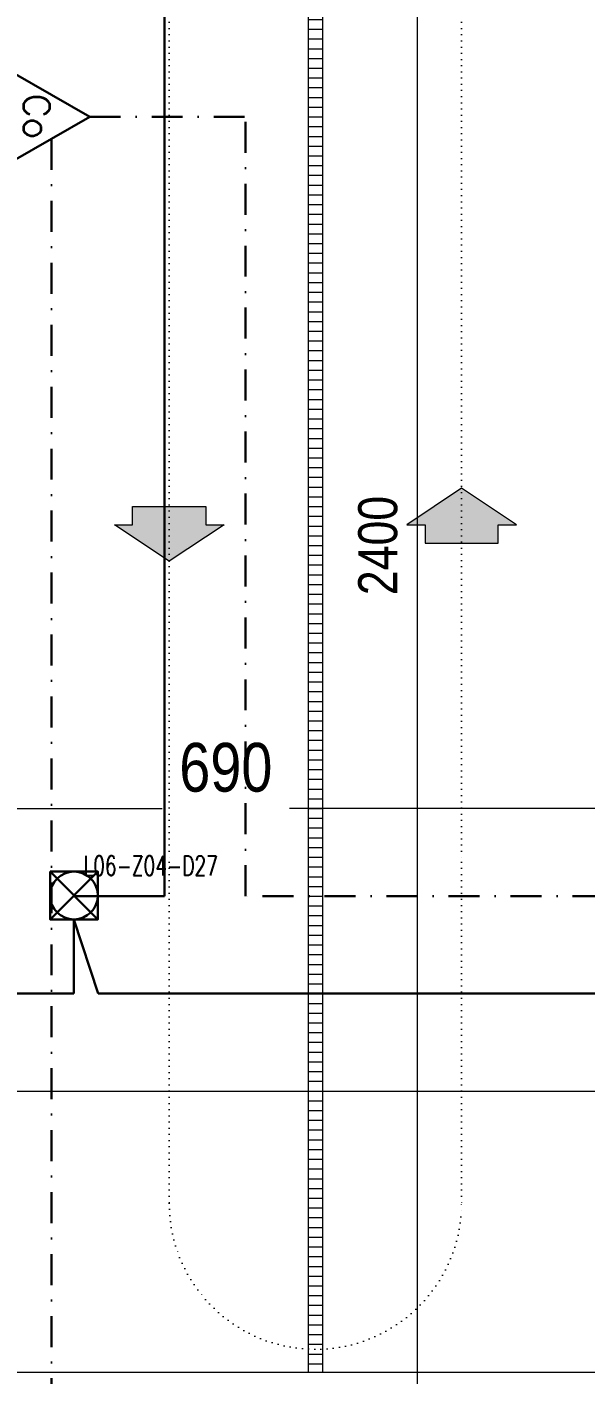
# Model space of a CAD drawing. Header units: metres. Extents: x -19121 to 152404, y -12107 to 29421.
# Drawn here: x 3054 to 3627, y 349 to 1732 of the extents above; entities that cross this region are included whole.
import ezdxf
from ezdxf.enums import TextEntityAlignment as Align

# ---------------------------------------------------------------- set-up
doc = ezdxf.new("R2010")
doc.units = ezdxf.units.M
doc.header["$LTSCALE"] = 50
doc.header["$MEASUREMENT"] = 0
doc.linetypes.add('DASHDOT', pattern=[25.4, 12.7, -6.35, 0, -6.35])
doc.linetypes.add('DOT2', pattern=[0.125, 0, -0.125])
doc.layers.get('0').update_dxf_attribs({"color": 9, "lineweight": 9})
for name, color, linetype, lineweight in [('06D', 9, 'Continuous', 9), ('25', 9, 'Continuous', 9), ('E-DEDEKTÖR NUMARALARI', 20, 'Continuous', 30), ('E-DUVAR TİPİ FLAŞÖR', 7, 'Continuous', 30), ('E-KABLO', 7, 'Continuous', 30), ('E-KARBONMONOKSİT DEDEKTÖRÜ', 7, 'Continuous', 30)]:
    doc.layers.add(name, color=color, linetype=linetype, lineweight=lineweight)
doc.styles.add('E-YAZI', font='txttw.shx', dxfattribs={"height": 200})
doc.styles.add('MuuM_TEXT-STANDART', font='ARIALN.TTF')
doc.dimstyles.new('MuuM_DIM200', dxfattribs={"dimscale": 20, "dimtxt": 2, "dimasz": 1, "dimexe": 1, "dimexo": 1, "dimgap": 1, "dimtad": 1, "dimdec": 1, "dimrnd": 0.5, "dimdsep": 46, "dimtxsty": 'MuuM_TEXT-STANDART', "dimblk": 'ARCHTICK', "dimcen": 0, "dimdle": 0.15, "dimclrd": 256, "dimclre": 256, "dimclrt": 256, "dimadec": 0, "dimazin": 0, "dimtfac": 5, "dimtdec": 1, "dimtix": 1, "dimtmove": 2, "dimatfit": 3, "dimldrblk": 'DOT', "dimfxl": 3, "dimfxlon": 1, "dimtolj": 1, "dimlwd": -1, "dimlwe": -1, "dimarcsym": 0})

# ---------------------------------------------------------------- blocks, each defined once
blk = doc.blocks.new('100_DUVAR TİPİ FLAŞÖR 085')
at = {"layer": 'E-DUVAR TİPİ FLAŞÖR', "color": 4}
blk.add_line((-1.224, 2.448), (1.224, 0), dxfattribs=at)
blk.add_lwpolyline([(-1.224, 0), (-1.224, 2.448), (1.224, 2.448), (1.224, 0)], close=True, dxfattribs=at)
blk.add_lwpolyline([(1.224, 2.448), (-1.224, 0)], dxfattribs=at)
blk.add_circle((0, 1.224), 1.224, dxfattribs=at)
blk = doc.blocks.new('100_KARBONMONOKSİT DEDEKTÖRÜ 085')
at = {"layer": 'E-KARBONMONOKSİT DEDEKTÖRÜ', "color": 4}
blk.add_lwpolyline([(2.264, 0), (0, 3.922), (-2.264, 0)], close=True, dxfattribs=at)
at = {"layer": 'E-KARBONMONOKSİT DEDEKTÖRÜ', "color": 3, "style": 'E-YAZI'}
blk.add_text('Co', height=1.36, dxfattribs=at).set_placement((-0.022, 1.201), align=Align.MIDDLE)
blk = doc.blocks.new('p-ızgara')
at = {"layer": '06D'}
h = blk.add_hatch(dxfattribs=at)
h.set_pattern_fill('_USER', color=252, scale=10, angle=180, style=0, pattern_type=0)
h.set_pattern_definition([(180, (-7e-12, -8630), (-1e-15, -10), [])])
h.paths.add_polyline_path([(3342.5, -4975), (3342.5, -8278.5), (3357.5, -8278.5), (3357.5, -4975)])
blk.add_lwpolyline([(3342.5, -4975), (3342.5, -8278.5), (3357.5, -8278.5), (3357.5, -4975)], close=True, dxfattribs=at)
blk = doc.blocks.new('_ArchTick')
at = {"color": 0, "linetype": 'ByBlock', "const_width": 0.15}
blk.add_lwpolyline([(-0.5, -0.5), (0.5, 0.5)], dxfattribs=at)
blk = doc.blocks.new('*D426')
at = {"layer": '25', "transparency": 16777216}
for p, q in [((3000, -32440.8), (3000, -32360.8)), ((3690, -32440.8), (3690, -32360.8)), ((2997, -32380.8), (3192.7, -32380.8)), ((3693, -32380.8), (3323.4, -32380.8))]:
    blk.add_line(p, q, dxfattribs=at)
at = {"layer": '25', "transparency": 16777216, "xscale": 20, "yscale": 20, "zscale": 20, "rotation": 180}
blk.add_blockref('_ArchTick', (3000, -32380.8), dxfattribs=at)
at = {"layer": '25', "transparency": 16777216, "xscale": 20, "yscale": 20, "zscale": 20}
blk.add_blockref('_ArchTick', (3690, -32380.8), dxfattribs=at)
at = {"layer": '25', "transparency": 16777216, "insert": (3258.1, -32338.8), "char_height": 50, "attachment_point": 5, "style": 'MuuM_TEXT-STANDART'}
blk.add_mtext('\\A1;690', dxfattribs=at)
blk = doc.blocks.new('_Dot')
at = {"color": 0, "linetype": 'ByBlock', "lineweight": -2}
blk.add_line((-0.5, 0), (-1, 0), dxfattribs=at)
at = {"color": 0, "linetype": 'ByBlock', "const_width": 0.5}
blk.add_lwpolyline([(-0.25, 0, 1), (0.25, 0, 1)], format="xyb", close=True, dxfattribs=at)
blk = doc.blocks.new('*D436')
at = {"layer": '25', "transparency": 16777216}
for p, q in [((875, -32730.8), (875, -32650.8)), ((4425, -32730.8), (4425, -32650.8)), ((872, -32670.8), (4428, -32670.8))]:
    blk.add_line(p, q, dxfattribs=at)
at = {"layer": '25', "transparency": 16777216, "xscale": 20, "yscale": 20, "zscale": 20, "rotation": 180}
blk.add_blockref('_ArchTick', (875, -32670.8), dxfattribs=at)
at = {"layer": '25', "transparency": 16777216, "xscale": 20, "yscale": 20, "zscale": 20}
blk.add_blockref('_ArchTick', (4425, -32670.8), dxfattribs=at)
at = {"layer": '25', "transparency": 16777216, "insert": (2650, -32625.3), "char_height": 50, "attachment_point": 5, "style": 'MuuM_TEXT-STANDART'}
blk.add_mtext('\\A1;3550', dxfattribs=at)
blk = doc.blocks.new('*D441')
at = {"layer": '25', "transparency": 16777216}
for p, q in [((3514.6, -30910.8), (3434.6, -30910.8)), ((3454.6, -33313.8), (3454.6, -30907.8)), ((3514.6, -33310.8), (3434.6, -33310.8))]:
    blk.add_line(p, q, dxfattribs=at)
at = {"layer": '25', "transparency": 16777216, "xscale": 20, "yscale": 20, "zscale": 20}
for p, rotation in [((3454.6, -30910.8), 90), ((3454.6, -33310.8), 270)]:
    blk.add_blockref('_ArchTick', p, dxfattribs=dict(at, rotation=rotation))
at = {"layer": '25', "transparency": 16777216, "insert": (3414.2, -32110.8), "char_height": 40, "attachment_point": 5, "rotation": 90, "style": 'MuuM_TEXT-STANDART'}
blk.add_mtext('\\A1;2400', dxfattribs=at)
blk = doc.blocks.new('0_arrow1')
blk.add_hatch(color=254).paths.add_polyline_path([(0, 0), (-22.5, -15), (-15, -15), (-15, -22.5), (15, -22.5), (15, -15), (22.5, -15)])
at = {"linetype": 'ByBlock', "lineweight": -2}
blk.add_lwpolyline([(15, -22.5), (-15, -22.5), (-15, -15), (-22.5, -15), (0, 0), (22.5, -15), (15, -15)], close=True, dxfattribs=at)
blk.add_point((0, 0))
blk = doc.blocks.new('2.bod.Mimari')
at = {"layer": '06D', "linetype": 'DOT2'}
for points in [[(3200, -4327.5), (3200, -7755), (3200, -8105)], [(3500, -4327.5), (3500, -7755), (3500, -8105)]]:
    blk.add_lwpolyline(points, dxfattribs=at)
blk.add_lwpolyline([(3200, -8105, 1), (3500, -8105, 1)], format="xyb", dxfattribs=at)
blk.add_lwpolyline([(3200, -8105, 1), (3500, -8105, 1)], format="xyb", dxfattribs=at)
at = {"layer": '06D'}
blk.add_lwpolyline([(1942.5, -8278.51), (8760, -8278.51), (8760, -8733.51), (8720, -8733.51), (8720, -8318.51), (1942.5, -8318.51), (1942.5, -8278.51)], dxfattribs=at)
blk.add_blockref('p-ızgara', (0, 0), dxfattribs=at)
at = {"layer": '06D', "xscale": -2.5, "yscale": 2.5, "zscale": 2.5}
blk.add_blockref('0_arrow1', (3500, -7371.25), dxfattribs=at)
at = {"layer": '06D', "xscale": 2.5, "yscale": 2.5, "zscale": 2.5, "rotation": 180}
blk.add_blockref('0_arrow1', (3200, -7446.25), dxfattribs=at)
at = {"layer": '25'}
dim = blk.add_linear_dim(base=(3454.6, -6230), p1=(3660, -8630), p2=(13317.29, -6230), angle=90, dimstyle='MuuM_DIM200', dxfattribs=at)
dim.commit()
dim.dimension.update_dxf_attribs({"geometry": '*D441', "text_midpoint": (3414.18, -7430), "insert": (0, 24680.79)})
dim = blk.add_linear_dim(base=(3690, -7699.98), p1=(3000, -7959.4), p2=(3690, -7889.37), dimstyle='MuuM_DIM200', override={"dimtxt": 2.5}, dxfattribs=at)
dim.commit()
dim.dimension.update_dxf_attribs({"geometry": '*D426', "text_midpoint": (3258.06, -7658.02), "dimtype": 128, "insert": (0, 24680.79)})
dim = blk.add_linear_dim(base=(4425, -7990), p1=(875, -8249.42), p2=(4425, -8179.39), dimstyle='MuuM_DIM200', override={"dimtxt": 2.5}, dxfattribs=at)
dim.commit()
dim.dimension.update_dxf_attribs({"geometry": '*D436', "text_midpoint": (2650, -7944.47), "insert": (0, 24680.79)})

msp = doc.modelspace()

# ---------------------------------------------------------------- linework, layer by layer
at = {"layer": 'E-KABLO', "color": 5, "linetype": 'Continuous', "ltscale": 0.05}
for p, q in [((3195, 840), (3195, 3239.92)), ((3103, 840), (3195, 840)), ((3102.29, 816.23), (3102.29, 740)), ((3102.29, 816.14), (3127, 740)), ((3102.29, 740), (1664.4, 740)), ((3127, 740), (5512.43, 740))]:
    msp.add_line(p, q, dxfattribs=at)
at = {"layer": 'E-KABLO', "color": 3, "linetype": 'DASHDOT', "ltscale": 0.05}
for p, q in [((3118.44, 1640), (3278.28, 1640)), ((3278.28, 840), (3278.28, 1640)), ((3079.22, 1617.36), (3079.22, 119.22)), ((4281.56, 840), (3278.28, 840))]:
    msp.add_line(p, q, dxfattribs=at)

# ---------------------------------------------------------------- block references
msp.add_blockref('2.bod.Mimari', (0, 8630))
at = {"layer": 'E-DUVAR TİPİ FLAŞÖR', "xscale": 20, "yscale": 20, "zscale": 20, "rotation": 270}
msp.add_blockref('100_DUVAR TİPİ FLAŞÖR 085', (3077.81, 840.71), dxfattribs=at)
at = {"layer": 'E-KARBONMONOKSİT DEDEKTÖRÜ', "color": 4, "xscale": 20, "yscale": 20, "zscale": 20, "rotation": 269.9999999840123}
msp.add_blockref('100_KARBONMONOKSİT DEDEKTÖRÜ 085', (3040, 1640), dxfattribs=at)

# ---------------------------------------------------------------- texts
at = {"layer": 'E-DEDEKTÖR NUMARALARI', "style": 'E-YAZI', "width": 0.7}
msp.add_text('L06-Z04-D27', height=20, dxfattribs=at).set_placement((3111.89, 861.28))

doc.saveas('drawing.dxf')
